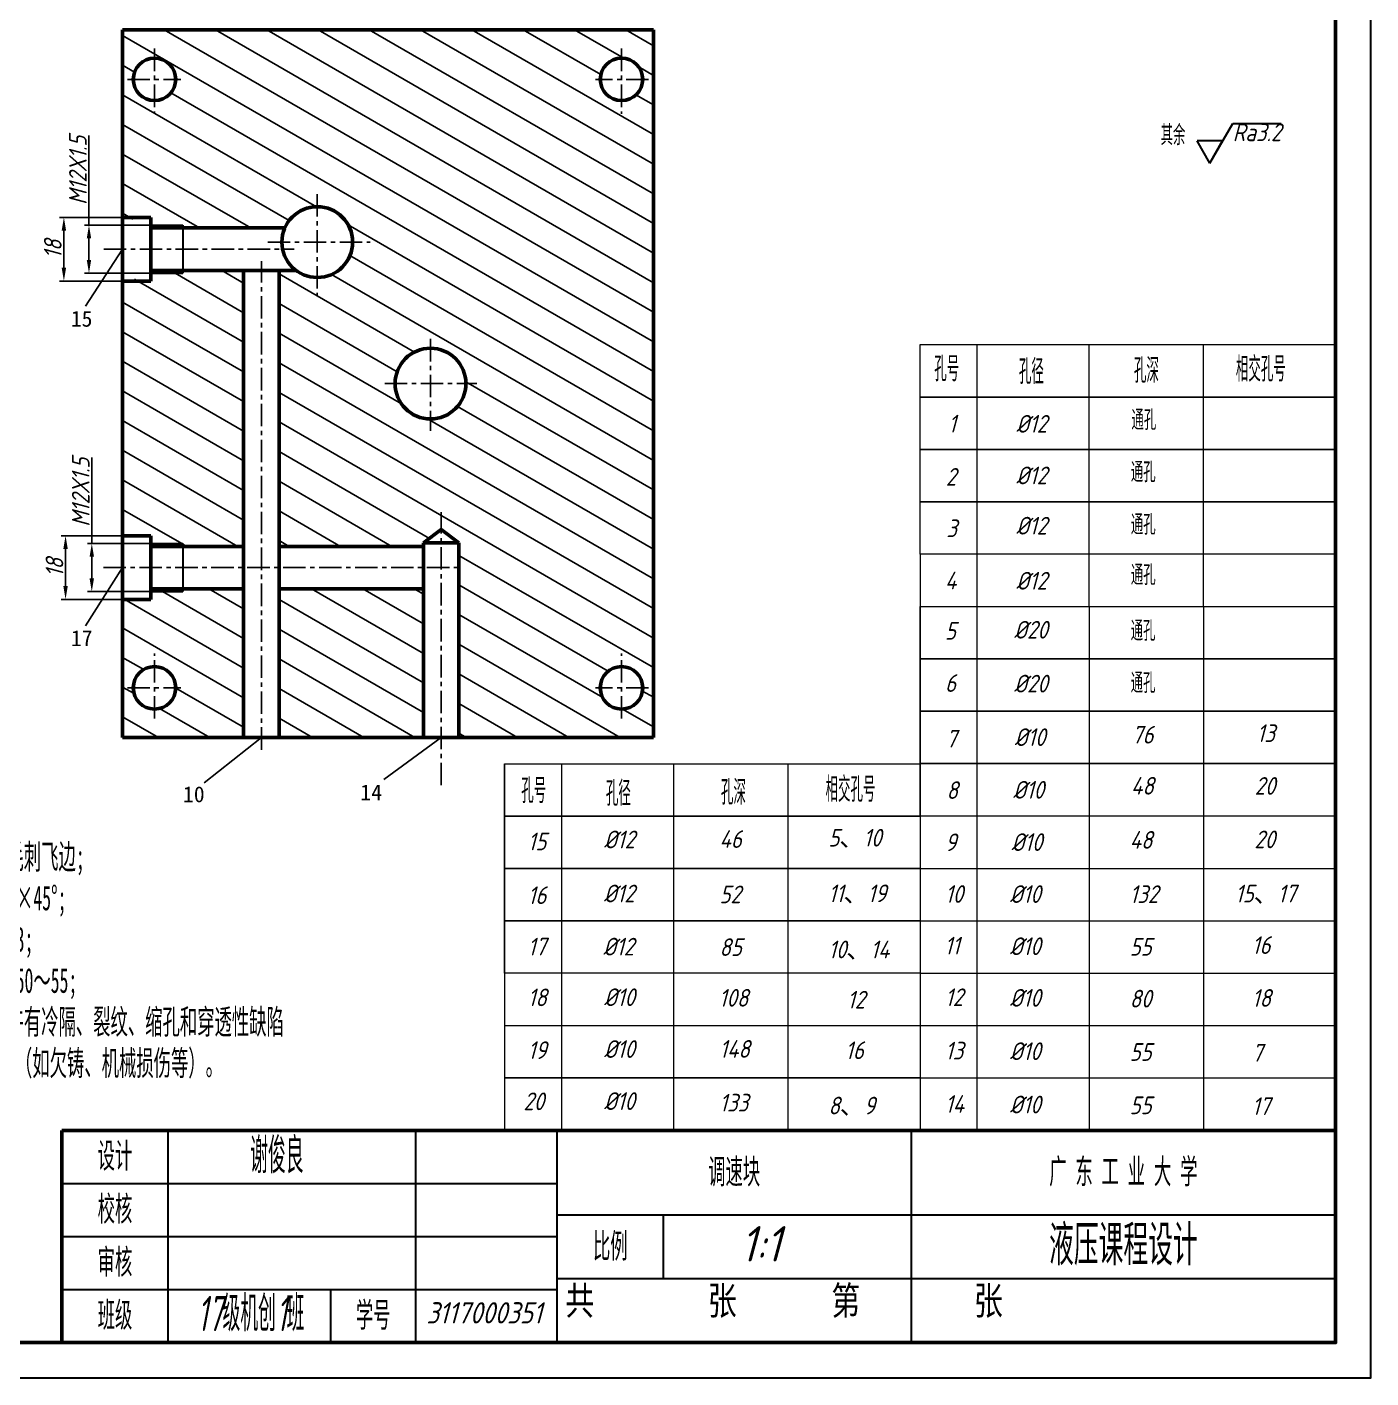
# Model space of a CAD drawing. Header units: millimetres. Extents: x 96 to 936, y 221 to 815.
# Drawn here: x 556.5 to 936.4, y 221.2 to 603.1 of the extents above; entities that cross this region are included whole.
import ezdxf

# ---------------------------------------------------------------- set-up
doc = ezdxf.new("R2010")
doc.units = ezdxf.units.MM
doc.header["$PDSIZE"] = -1
doc.linetypes.add('CENTER', pattern=[10.16, 6.35, -1.27, 1.27, -1.27])
for name, color, linetype in [('中心线', 1, 'CENTER'), ('图框', 7, 'Continuous'), ('标注', 7, 'Continuous')]:
    doc.layers.add(name, color=color, linetype=linetype)
for name, color, linetype, lineweight in [('文字', 255, 'Continuous', 50), ('标题栏', 7, 'Continuous', 20), ('粗实线', 7, 'Continuous', 50), ('细实线', 7, 'Continuous', 30)]:
    doc.layers.add(name, color=color, linetype=linetype, lineweight=lineweight)
doc.styles.add('SLDTEXTSTYLE1', font='TXT', dxfattribs={"width": 0.75, "bigfont": 'bigfont'})
doc.styles.add('字母数字', font='gbeitc.shx', dxfattribs={"height": 5, "bigfont": '@extfont2.shx'})
doc.styles.add('数字小', font='gbeitc.shx', dxfattribs={"height": 3, "bigfont": '@extfont2.shx'})
doc.styles.add('文字', font='hyswlongfangsong.ttf', dxfattribs={"width": 0.7, "height": 5})
doc.styles.add('文字 表格', font='hyswlongfangsong.ttf', dxfattribs={"width": 0.7, "height": 7})
doc.styles.add('文字大', font='hyswlongfangsong.ttf', dxfattribs={"width": 0.7, "height": 7})
doc.dimstyles.new('GB', dxfattribs={"dimtxt": 5, "dimasz": 3.75, "dimexe": 1.25, "dimexo": 0, "dimtad": 1, "dimdsep": 46, "dimtxsty": '字母数字', "dimcen": 2.5, "dimadec": 0, "dimazin": 0, "dimtp": 0.15, "dimtfac": 0.5, "dimtmove": 1, "dimatfit": 3, "dimfxl": 1, "dimarcsym": 0})

# ---------------------------------------------------------------- blocks, each defined once
blk = doc.blocks.new('*D61')
at = {"layer": 'Defpoints', "color": 0, "transparency": 16777216}
for p in [(583.58, 459.3), (567.44, 441.3), (583.58, 441.3)]:
    blk.add_point(p, dxfattribs=at)
at = {"layer": '标注', "color": 0, "lineweight": -2, "transparency": 16777216}
for p, q in [((583.58, 459.3), (566.19, 459.3)), ((567.44, 455.55), (567.44, 445.05)), ((583.58, 441.3), (566.19, 441.3))]:
    blk.add_line(p, q, dxfattribs=at)
at = {"layer": '标注', "color": 0, "transparency": 16777216}
for points in [[(566.81, 455.55), (568.06, 455.55), (567.44, 459.3)], [(566.81, 445.05), (568.06, 445.05), (567.44, 441.3)]]:
    blk.add_solid(points, dxfattribs=at)
at = {"layer": '标注', "color": 0, "transparency": 16777216, "insert": (564.31, 450.3), "char_height": 5, "attachment_point": 5, "rotation": 90, "style": '字母数字'}
blk.add_mtext('18', dxfattribs=at)
blk = doc.blocks.new('*D62')
at = {"layer": 'Defpoints', "color": 0, "transparency": 16777216}
for p in [(591.59, 457.1), (574.85, 443.5), (591.59, 443.5)]:
    blk.add_point(p, dxfattribs=at)
at = {"layer": '标注', "color": 0, "lineweight": -2, "transparency": 16777216}
for p, q in [((574.85, 481.45), (574.85, 457.1)), ((591.59, 457.1), (573.6, 457.1)), ((574.85, 453.35), (574.85, 447.25)), ((591.59, 443.5), (573.6, 443.5))]:
    blk.add_line(p, q, dxfattribs=at)
at = {"layer": '标注', "color": 0, "transparency": 16777216}
for points in [[(574.23, 453.35), (575.48, 453.35), (574.85, 457.1)], [(574.23, 447.25), (575.48, 447.25), (574.85, 443.5)]]:
    blk.add_solid(points, dxfattribs=at)
at = {"layer": '标注', "color": 0, "transparency": 16777216, "insert": (571.73, 471.61), "char_height": 5, "attachment_point": 5, "rotation": 90, "style": '字母数字'}
blk.add_mtext('M12X1.5', dxfattribs=at)
blk = doc.blocks.new('*D74')
at = {"layer": 'Defpoints', "color": 0, "transparency": 16777216}
for p in [(583.58, 549.3), (566.96, 531.3), (583.58, 531.3)]:
    blk.add_point(p, dxfattribs=at)
at = {"layer": '标注', "color": 0, "lineweight": -2, "transparency": 16777216}
for p, q in [((583.58, 549.3), (565.71, 549.3)), ((566.96, 545.55), (566.96, 535.05)), ((583.58, 531.3), (565.71, 531.3))]:
    blk.add_line(p, q, dxfattribs=at)
at = {"layer": '标注', "color": 0, "transparency": 16777216}
for points in [[(566.34, 545.55), (567.59, 545.55), (566.96, 549.3)], [(566.34, 535.05), (567.59, 535.05), (566.96, 531.3)]]:
    blk.add_solid(points, dxfattribs=at)
at = {"layer": '标注', "color": 0, "transparency": 16777216, "insert": (563.84, 540.3), "char_height": 5, "attachment_point": 5, "rotation": 90, "style": '字母数字'}
blk.add_mtext('18', dxfattribs=at)
blk = doc.blocks.new('*D75')
at = {"layer": 'Defpoints', "color": 0, "transparency": 16777216}
for p in [(591.59, 547.1), (574.06, 533.5), (591.59, 533.5)]:
    blk.add_point(p, dxfattribs=at)
at = {"layer": '标注', "color": 0, "lineweight": -2, "transparency": 16777216}
for p, q in [((574.06, 572.44), (574.06, 547.1)), ((591.59, 547.1), (572.81, 547.1)), ((574.06, 543.35), (574.06, 537.25)), ((591.59, 533.5), (572.81, 533.5))]:
    blk.add_line(p, q, dxfattribs=at)
at = {"layer": '标注', "color": 0, "transparency": 16777216}
for points in [[(573.43, 543.35), (574.68, 543.35), (574.06, 547.1)], [(573.43, 537.25), (574.68, 537.25), (574.06, 533.5)]]:
    blk.add_solid(points, dxfattribs=at)
at = {"layer": '标注', "color": 0, "transparency": 16777216, "insert": (570.93, 562.59), "char_height": 5, "attachment_point": 5, "rotation": 90, "style": '字母数字'}
blk.add_mtext('M12X1.5', dxfattribs=at)

msp = doc.modelspace()

# ---------------------------------------------------------------- hatches: boundary and pattern name
at = {"layer": '标注'}
h = msp.add_hatch(dxfattribs=at)
h.set_pattern_fill('实体填充', color=0, scale=58, angle=105)
h.set_pattern_definition([(150, (0, 0), (-3.625, -6.278684), [])])
h.paths.add_polyline_path([(416.182, 584.304), (407.682, 584.304), (407.682, 586.304), (406.882, 586.304), (406.882, 602.304), (386.182, 602.304), (386.182, 458.804), (394.182, 458.804), (394.182, 457.104), (403.191, 457.104), (403.189, 456.304), (416.182, 456.304)])
h.paths.add_polyline_path([(389.182, 588.304, -1), (401.182, 588.304, -1)], flags=16)
h.paths.add_polyline_path([(491.182, 538.204), (488.182, 538.204), (485.241, 543.204), (488.182, 548.204), (491.182, 548.204), (491.182, 584.304), (482.682, 584.304), (482.682, 586.304), (481.882, 586.304), (481.882, 602.304), (435.482, 602.304), (435.482, 586.304), (434.682, 586.304), (434.682, 584.304), (426.182, 584.304), (426.182, 456.304), (433.882, 456.304), (433.882, 457.304), (438.882, 460.106), (443.882, 457.304), (443.882, 402.304), (454.482, 402.304), (454.482, 457.304), (459.482, 460.106), (464.482, 457.304), (464.482, 454.404), (536.182, 454.404), (536.182, 471.004), (501.182, 471.004), (501.182, 469.304), (496.182, 466.305), (491.182, 469.304), (491.182, 471.004), (488.182, 471.004), (485.241, 476.004), (488.182, 481.004), (491.182, 481.004)])
h.paths.add_polyline_path([(431.182, 542.304, -1), (451.182, 542.304, -1)], flags=16)
h.paths.add_polyline_path([(463.182, 502.304, -1), (483.182, 502.304, -1)], flags=16)
h.paths.add_polyline_path([(536.182, 602.304), (510.482, 602.304), (510.482, 586.304), (509.682, 586.304), (509.682, 584.304), (501.182, 584.304), (501.182, 548.204), (536.182, 548.204)], flags=17)
h.paths.add_polyline_path([(521.182, 588.304, -1), (533.182, 588.304, -1)], flags=16)
h.paths.add_polyline_path([(536.182, 538.204), (501.182, 538.204), (501.182, 481.004), (536.182, 481.004)], flags=17)
h.paths.add_polyline_path([(536.182, 444.404), (464.482, 444.404), (464.482, 402.304), (536.182, 402.304)], flags=17)
h.paths.add_polyline_path([(521.182, 416.304, -1), (533.182, 416.304, -1)], flags=16)
h.paths.add_polyline_path([(433.882, 444.304), (403.189, 444.304), (403.191, 443.504), (394.182, 443.504), (394.182, 441.804), (386.182, 441.804), (386.182, 402.304), (433.882, 402.304)])
h.paths.add_polyline_path([(401.182, 416.304, -1), (389.182, 416.304, -1)], flags=16)
h.paths.add_polyline_path([(617.778, 534.304), (600.588, 534.304), (600.588, 533.504), (591.578, 533.504), (591.578, 531.804), (583.578, 531.804), (583.578, 458.804), (591.578, 458.804), (591.578, 457.104), (600.588, 457.104), (600.586, 456.304), (617.778, 456.304)], flags=17)
h.paths.add_polyline_path([(733.578, 602.304), (693.578, 602.304), (583.578, 602.304), (583.578, 548.804), (591.578, 548.804), (591.578, 547.104), (600.588, 547.104), (600.588, 546.304), (629.413, 546.304, -0.8128361), (648.578, 542.304, -0.618034), (632.578, 534.304), (627.778, 534.304), (627.778, 456.304), (668.578, 456.304), (668.578, 457.304), (673.578, 461.049), (678.578, 457.304), (678.578, 402.304), (733.578, 402.304), (733.578, 449.404)])
h.paths.add_polyline_path([(680.578, 502.304, -1), (660.578, 502.304, -1)], flags=16)
h.paths.add_polyline_path([(718.578, 588.304, -1), (730.578, 588.304, -1)], flags=16)
h.paths.add_polyline_path([(598.578, 588.304, -1), (586.578, 588.304, -1)], flags=16)
h.paths.add_polyline_path([(730.578, 416.304, -1), (718.578, 416.304, -1)], flags=16)
h.paths.add_polyline_path([(668.578, 444.304), (627.778, 444.304), (627.778, 402.304), (668.578, 402.304)], flags=17)
h.paths.add_polyline_path([(617.778, 444.304), (600.565, 444.304), (600.564, 443.504), (591.578, 443.504), (591.578, 441.804), (583.578, 441.804), (583.578, 402.304), (617.778, 402.304)], flags=17)
h.paths.add_polyline_path([(598.578, 416.304, -1), (586.578, 416.304, -1)], flags=16)

# ---------------------------------------------------------------- linework, layer by layer
at = {"color": 7, "linetype": 'Continuous', "lineweight": 15}
for p, q in [((583.578, 602.304), (583.578, 402.304)), ((583.578, 602.304), (583.578, 402.304)), ((733.578, 602.304), (583.578, 602.304)), ((733.578, 402.304), (733.578, 602.304)), ((583.578, 402.304), (733.578, 402.304))]:
    msp.add_line(p, q, dxfattribs=at)
at = {"layer": '中心线'}
for p, q in [((592.578, 596.995), (592.578, 578.556)), ((724.578, 596.995), (724.578, 578.556)), ((584.954, 588.304), (599.98, 588.304)), ((732.202, 588.304), (717.176, 588.304)), ((638.578, 555.866), (638.578, 527.234)), ((624.617, 542.304), (653.565, 542.304)), ((578.238, 540.304), (632.032, 540.304)), ((622.778, 398.791), (622.778, 536.916)), ((670.578, 514.948), (670.578, 488.917)), ((657.663, 502.304), (683.643, 502.304)), ((673.578, 388.791), (673.578, 465.988)), ((578.142, 450.304), (678.434, 450.304)), ((592.578, 407.613), (592.578, 426.052)), ((724.578, 407.613), (724.578, 426.052)), ((584.954, 416.304), (599.98, 416.304)), ((732.202, 416.304), (717.176, 416.304))]:
    msp.add_line(p, q, dxfattribs=at)
at = {"layer": '标注'}
for p, q in [((583.578, 540.304), (573.076, 524.165)), ((583.578, 450.304), (573.104, 433.857)), ((622.778, 402.304), (606.59, 389.409)), ((673.578, 402.304), (657.408, 390.376))]:
    msp.add_line(p, q, dxfattribs=at)
at = {"layer": '标题栏'}
for p, q in [((824.97, 513.318), (824.97, 439.273)), ((856.67, 513.318), (856.67, 439.273)), ((888.968, 513.318), (888.968, 439.273)), ((808.94, 454.082), (808.99, 439.303)), ((808.945, 439.273), (808.995, 424.494)), ((825.02, 439.303), (825.02, 365.258)), ((856.72, 439.303), (856.72, 365.258)), ((889.018, 439.303), (889.018, 365.258)), ((808.945, 424.464), (808.995, 291.213)), ((691.535, 394.846), (691.535, 320.801)), ((707.565, 394.846), (707.565, 291.213)), ((739.265, 394.846), (739.265, 291.213)), ((771.563, 394.846), (771.563, 291.213)), ((808.945, 380.037), (808.995, 365.258)), ((808.94, 365.228), (926.4, 365.228)), ((825.02, 365.258), (825.02, 291.213)), ((856.72, 365.258), (856.72, 291.213)), ((889.018, 365.258), (889.018, 291.213)), ((808.99, 350.449), (926.4, 350.449)), ((808.984, 335.64), (926.4, 335.64)), ((808.984, 320.831), (926.4, 320.831)), ((808.99, 306.022), (926.406, 306.022)), ((808.995, 306.022), (808.995, 291.213))]:
    msp.add_line(p, q, dxfattribs=at)
for points in [[(926.351, 498.509), (808.94, 498.509), (808.94, 513.318), (926.351, 513.318)], [(926.351, 483.7), (808.94, 483.7), (808.94, 498.509), (926.351, 498.509)], [(926.351, 468.891), (808.94, 468.891), (808.94, 483.7), (926.351, 483.7)], [(926.351, 454.082), (808.94, 454.082), (808.94, 468.891), (926.351, 468.891)], [(926.4, 424.494), (808.99, 424.494), (808.99, 439.303), (926.4, 439.303)], [(926.4, 409.685), (808.99, 409.685), (808.99, 424.494), (926.4, 424.494)], [(926.4, 394.876), (808.99, 394.876), (808.99, 409.685), (926.4, 409.685)], [(808.945, 380.037), (691.535, 380.037), (691.535, 394.846), (808.945, 394.846)], [(926.4, 380.067), (808.99, 380.067), (808.99, 394.876), (926.4, 394.876)], [(808.945, 365.228), (691.535, 365.228), (691.535, 380.037), (808.945, 380.037)], [(808.945, 350.419), (691.535, 350.419), (691.535, 365.228), (808.945, 365.228)], [(808.945, 335.61), (691.535, 335.61), (691.535, 350.419), (808.945, 350.419)], [(808.995, 306.022), (691.584, 306.022), (691.584, 320.831), (808.995, 320.831)], [(808.995, 291.213), (691.584, 291.213), (691.584, 306.022), (808.995, 306.022)]]:
    msp.add_lwpolyline(points, dxfattribs=at)
at = {"layer": '粗实线'}
for p, q in [((583.578, 602.304), (583.578, 402.304)), ((733.578, 602.304), (583.578, 602.304)), ((583.578, 602.304), (618.578, 602.304)), ((733.578, 602.304), (693.578, 602.304)), ((733.578, 402.304), (733.578, 602.304)), ((591.578, 549.304), (583.578, 549.304)), ((591.578, 549.304), (591.578, 531.304)), ((591.578, 546.304), (629.413, 546.304)), ((591.578, 531.304), (583.578, 531.304)), ((591.578, 534.304), (591.588, 533.504)), ((591.578, 534.304), (632.578, 534.304)), ((617.778, 402.304), (617.778, 534.304)), ((627.778, 402.304), (627.778, 534.304)), ((583.578, 402.304), (583.578, 530.304)), ((591.578, 459.304), (583.578, 459.304)), ((591.578, 459.304), (591.578, 441.304)), ((668.578, 457.304), (673.578, 461.049)), ((673.578, 461.049), (678.578, 457.304)), ((583.578, 450.304), (583.578, 456.304)), ((591.578, 456.304), (617.778, 456.304)), ((627.778, 456.304), (668.578, 456.304)), ((668.578, 402.304), (668.578, 457.304)), ((668.578, 457.304), (678.578, 457.304)), ((668.578, 456.304), (668.578, 444.304)), ((678.578, 457.304), (678.578, 402.304)), ((583.578, 402.304), (583.578, 450.304)), ((583.578, 402.304), (583.578, 450.304)), ((583.578, 402.304), (583.578, 450.304)), ((733.578, 402.304), (733.578, 449.404)), ((591.578, 444.304), (591.588, 443.504)), ((591.578, 444.304), (617.778, 444.304)), ((627.778, 444.304), (668.578, 444.304)), ((591.578, 441.304), (583.578, 441.304)), ((583.578, 402.304), (733.578, 402.304)), ((566.406, 231.213), (566.406, 291.213)), ((566.406, 291.213), (926.406, 291.213))]:
    msp.add_line(p, q, dxfattribs=at)
msp.add_lwpolyline([(146.406, 231.213), (926.406, 231.213), (926.406, 805.213), (146.406, 805.213)], close=True, dxfattribs=at)
for centre, radius in [((592.578, 588.304), 6), ((724.578, 588.304), 6), ((638.578, 542.304), 10), ((670.578, 502.304), 10), ((592.578, 416.304), 6), ((724.578, 416.304), 6)]:
    msp.add_circle(centre, radius, dxfattribs=at)
at = {"layer": '细实线'}
for p, q in [((890.871, 564.642), (897.331, 575.832)), ((897.331, 575.832), (910.971, 575.832)), ((894.479, 570.893), (887.262, 570.893)), ((890.871, 564.642), (887.262, 570.893)), ((890.871, 564.642), (894.479, 570.893)), ((591.588, 547.104), (600.588, 547.104)), ((600.588, 547.104), (600.588, 533.504)), ((591.588, 533.504), (600.588, 533.504)), ((591.588, 457.104), (600.588, 457.104)), ((600.588, 457.104), (600.564, 443.504)), ((591.588, 443.504), (600.588, 443.504)), ((596.406, 231.213), (596.406, 291.213)), ((666.406, 231.213), (666.406, 291.213)), ((706.406, 231.213), (706.406, 291.213)), ((806.406, 291.213), (806.406, 231.213)), ((566.406, 276.213), (706.406, 276.213)), ((926.406, 267.213), (706.406, 267.213)), ((736.406, 249.213), (736.406, 267.213)), ((926.406, 249.213), (706.406, 249.213)), ((566.406, 246.213), (706.406, 246.213)), ((642.406, 231.213), (642.406, 246.213))]:
    msp.add_line(p, q, dxfattribs=at)
at = {"layer": '细实线', "color": 0}
msp.add_line((566.406, 261.213), (706.406, 261.213), dxfattribs=at)
at = {"layer": '细实线'}
msp.add_lwpolyline([(96.398, 221.213), (936.398, 221.213), (936.398, 815.213), (96.398, 815.213)], close=True, dxfattribs=at)

# ---------------------------------------------------------------- texts
at = {"layer": '图框', "insert": (708.681, 247.093), "char_height": 10.5, "attachment_point": 1, "style": 'SLDTEXTSTYLE1'}
msp.add_mtext('{\\fSimSun|b0|i0|c134|p2;\\H0.7619x;共\\Ftxt,bigfont|c134;      \\fSimSun|b0|i0|c134|p2;张\\Ftxt,bigfont|c134;     \\fSimSun|b0|i0|c134|p2;第\\Ftxt,bigfont|c134;      \\fSimSun|b0|i0|c134|p2;张\\Ftxt,bigfont|c134;\\H1.3125x; }', dxfattribs=at)
at = {"layer": '文字', "color": 0, "attachment_point": 5}
for s, insert, char_height, width, style in [('设计', (581.406, 283.713), 7, 30, '文字'), ('调速块', (756.406, 279.213), 7, 100, '文字'), ('广 东 工 业 大 学', (866.406, 279.213), 7, 120, '文字'), ('校核', (581.406, 268.713), 7, 30, '文字'), ('{\\Fgbeitc,@extfont2|c134;1:1}', (763.88, 259.147), 10, 30, '字母数字'), ('液压课程设计', (866.418, 258.609), 10, 120, '文字'), ('比例', (721.406, 258.213), 7, 30, '文字'), ('审核', (581.406, 253.713), 7, 30, '文字'), ('班级', (581.406, 238.713), 7, 30, '文字'), ('学号', (654.406, 238.713), 7, 24, '文字'), ('311{\\Fgbeitc,@extfont2|c134;7}000{\\Fgbeitc,@extfont2|c134;351}', (685.749, 239.628), 6, 9.44114, '数字小')]:
    msp.add_mtext(s, dxfattribs=dict(at, insert=insert, char_height=char_height, width=width, style=style))
at = {"layer": '标注', "attachment_point": 1, "style": '文字'}
for s, insert, char_height, width in [('其余', (876.941, 575.246), 5, 13.39108), ('{\\Ftxt,gbcbig|c134;谢俊良}', (619.601, 289.076), 10, 41.67823), ('{\\Fgbeitc,@extfont2|c134;17\\Ftxt,gbcbig|c134;级机创\\Fgbeitc,@extfont2|c134;1\\Ftxt,gbcbig|c134;班}', (604.633, 244.431), 10, 47.61989)]:
    msp.add_mtext(s, dxfattribs=dict(at, insert=insert, char_height=char_height, width=width))
at = {"layer": '标注', "char_height": 4.5, "attachment_point": 1}
for s, insert in [('15', (568.916, 522.895)), ('17', (568.944, 432.587)), ('10', (600.629, 388.464)), ('14', (650.761, 389.004))]:
    msp.add_mtext_dynamic_manual_height_columns(s, width=9.52867, gutter_width=17.5, heights=[0], dxfattribs=dict(at, insert=insert))
at = {"layer": '标题栏', "attachment_point": 1}
for s, insert, char_height, width, style in [('{\\Ftxt,gbcbig|c134;孔号}', (812.967, 509.958), 7, 9.06201, '文字 表格'), ('{\\Ftxt,gbcbig|c134;孔径}', (836.888, 509.19), 7, 9.06201, '文字 表格'), ('{\\Ftxt,gbcbig|c134;孔深}', (869.399, 509.516), 7, 9.06201, '文字 表格'), ('{\\Ftxt,gbcbig|c134;相交孔号}', (898.209, 509.882), 7, 18.80835, '文字 表格'), ('1', (816.953, 493.489), 5, 6.95933, '字母数字'), ('{\\Fgbeitc,@extfont2|c134;%%C12}', (836.107, 493.436), 5, 6.4422, '字母数字'), ('通孔', (868.693, 494.721), 5, 15.47998, '文字'), ('2', (816.225, 478.441), 5, 6.95933, '字母数字'), ('{\\Fgbeitc,@extfont2|c134;%%C12}', (836.107, 478.844), 5, 6.4422, '字母数字'), ('通孔', (868.531, 479.971), 5, 15.47998, '文字'), ('3', (816.377, 463.902), 5, 6.95933, '字母数字'), ('{\\Fgbeitc,@extfont2|c134;%%C12}', (836.107, 464.641), 5, 6.4422, '字母数字'), ('通孔', (868.531, 465.134), 5, 15.47998, '文字'), ('通孔', (868.531, 450.904), 5, 15.47998, '文字'), ('4', (815.998, 449.152), 5, 6.95933, '字母数字'), ('{\\Fgbeitc,@extfont2|c134;%%C12}', (836.107, 449.076), 5, 6.4422, '字母数字'), ('通孔', (868.482, 435.136), 5, 15.47998, '文字'), ('{\\Fgbeitc,@extfont2|c134;5}', (815.971, 434.904), 5, 6.95933, '字母数字'), ('{\\Fgbeitc,@extfont2|c134;%%C20}', (835.507, 435.223), 5, 6.95933, '字母数字'), ('{\\Fgbeitc,@extfont2|c134;6}', (816.012, 420.152), 5, 6.95933, '字母数字'), ('通孔', (868.482, 420.395), 5, 15.47998, '文字'), ('{\\Fgbeitc,@extfont2|c134;%%C20}', (835.507, 419.995), 5, 6.95933, '字母数字'), ('{\\Fgbeitc,@extfont2|c134;%%C10}', (835.642, 404.864), 5, 6.95933, '字母数字'), ('{\\Fgbeitc,@extfont2|c134;76}', (868.837, 405.556), 5, 15.47998, '字母数字'), ('{\\Fgbeitc,@extfont2|c134;7}', (816.275, 404.425), 5, 6.95933, '字母数字'), ('{\\Ftxt,gbcbig|c134;孔号}', (696.238, 390.721), 7, 9.06201, '文字 表格'), ('{\\Ftxt,gbcbig|c134;孔径}', (720.158, 389.953), 7, 9.06201, '文字 表格'), ('{\\Ftxt,gbcbig|c134;孔深}', (752.67, 390.278), 7, 9.06201, '文字 表格'), ('{\\Ftxt,gbcbig|c134;相交孔号}', (782.231, 391.081), 7, 18.80835, '文字 表格'), ('{\\Fgbeitc,@extfont2|c134;8}', (816.426, 389.887), 5, 6.95933, '字母数字'), ('{\\Fgbeitc,@extfont2|c134;%%C10}', (835.224, 389.973), 5, 6.95933, '字母数字'), ('{\\Fgbeitc,@extfont2|c134;4}8', (868.581, 391.118), 5, 15.47998, '字母数字'), ('{\\Fgbeitc,@extfont2|c134;15}', (698.093, 375.38), 5, 6.95933, '字母数字'), ('{\\Fgbeitc,@extfont2|c134;%%C12}', (719.607, 375.934), 5, 6.95933, '字母数字'), ('{\\Fgbeitc,@extfont2|c134;46}', (752.26, 376.044), 5, 15.47998, '字母数字'), ('{\\Fgbeitc,@extfont2|c134;5\\fSimSun|b0|i0|c134|p2;、\\Fgbeitc,@extfont2|c134;10}', (783.044, 376.442), 5, 21.1065, '字母数字'), ('{\\Fgbeitc,@extfont2|c134;9}', (816.047, 375.136), 5, 6.95933, '字母数字'), ('{\\Fgbeitc,@extfont2|c134;%%C10}', (834.75, 375.189), 5, 6.95933, '字母数字'), ('{\\Fgbeitc,@extfont2|c134;48}', (868.196, 375.816), 5, 15.47998, '字母数字'), ('{\\Fgbeitc,@extfont2|c134;16}', (698.093, 360.184), 5, 6.95933, '字母数字'), ('{\\Fgbeitc,@extfont2|c134;%%C12}', (719.535, 360.661), 5, 6.95933, '字母数字'), ('{\\Fgbeitc,@extfont2|c134;52}', (752.26, 360.412), 5, 15.47998, '字母数字'), ('{\\Fgbeitc,@extfont2|c134;11\\fSimSun|b0|i0|c134|p2;、\\Fgbeitc,@extfont2|c134;19}', (783.044, 360.715), 5, 21.1065, '字母数字'), ('{\\Fgbeitc,@extfont2|c134;10}', (816.047, 360.526), 5, 6.95933, '字母数字'), ('{\\Fgbeitc,@extfont2|c134;%%C10}', (834.296, 360.497), 5, 6.95933, '字母数字'), ('{\\Fgbeitc,@extfont2|c134;132}', (868.196, 360.477), 5, 15.47998, '字母数字'), ('{\\Fgbeitc,@extfont2|c134;17}', (698.093, 345.651), 5, 6.95933, '字母数字'), ('{\\Fgbeitc,@extfont2|c134;%%C12}', (719.354, 345.645), 5, 6.95933, '字母数字'), ('{\\Fgbeitc,@extfont2|c134;85}', (752.26, 345.503), 5, 15.47998, '字母数字'), ('{\\Fgbeitc,@extfont2|c134;10\\fSimSun|b0|i0|c134|p2;、\\Fgbeitc,@extfont2|c134;14}', (783.044, 344.842), 5, 21.1065, '字母数字'), ('{\\Fgbeitc,@extfont2|c134;11}', (815.868, 345.93), 5, 6.95933, '字母数字'), ('{\\Fgbeitc,@extfont2|c134;%%C10}', (834.296, 345.759), 5, 6.95933, '字母数字'), ('{\\Fgbeitc,@extfont2|c134;55}', (868.196, 345.595), 5, 15.47998, '字母数字'), ('{\\Fgbeitc,@extfont2|c134;18}', (698.093, 331.303), 5, 6.95933, '字母数字'), ('{\\Fgbeitc,@extfont2|c134;%%C10}', (719.607, 331.349), 5, 6.95933, '字母数字'), ('{\\Fgbeitc,@extfont2|c134;108}', (752.109, 331.177), 5, 15.47998, '字母数字'), ('{\\Fgbeitc,@extfont2|c134;12}', (788.351, 330.653), 5, 21.1065, '字母数字'), ('{\\Fgbeitc,@extfont2|c134;12}', (816.047, 331.334), 5, 6.95933, '字母数字'), ('{\\Fgbeitc,@extfont2|c134;%%C10}', (834.296, 331.165), 5, 6.95933, '字母数字'), ('{\\Fgbeitc,@extfont2|c134;80}', (868.196, 330.942), 5, 15.47998, '字母数字'), ('{\\Fgbeitc,@extfont2|c134;19}', (698.093, 316.381), 5, 6.95933, '字母数字'), ('{\\Fgbeitc,@extfont2|c134;%%C10}', (719.607, 316.691), 5, 6.95933, '字母数字'), ('{\\Fgbeitc,@extfont2|c134;148}', (752.26, 316.731), 5, 15.47998, '字母数字'), ('{\\Fgbeitc,@extfont2|c134;16}', (787.814, 316.357), 5, 21.1065, '字母数字'), ('{\\Fgbeitc,@extfont2|c134;13}', (816.047, 316.254), 5, 6.95933, '字母数字'), ('{\\Fgbeitc,@extfont2|c134;%%C10}', (834.296, 316.084), 5, 6.95933, '字母数字'), ('{\\Fgbeitc,@extfont2|c134;55}', (868.196, 315.861), 5, 15.47998, '字母数字'), ('{\\Fgbeitc,@extfont2|c134;20}', (696.855, 301.913), 5, 6.95933, '字母数字'), ('{\\Fgbeitc,@extfont2|c134;%%C10}', (719.607, 301.978), 5, 6.95933, '字母数字'), ('{\\Fgbeitc,@extfont2|c134;133}', (752.26, 301.534), 5, 15.47998, '字母数字'), ('{\\Fgbeitc,@extfont2|c134;8\\fSimSun|b0|i0|c134|p2;、\\Fgbeitc,@extfont2|c134;9}', (783.044, 300.717), 5, 21.1065, '字母数字'), ('{\\Fgbeitc,@extfont2|c134;14}', (816.047, 301.178), 5, 6.95933, '字母数字'), ('{\\Fgbeitc,@extfont2|c134;%%C10}', (834.296, 301.009), 5, 6.95933, '字母数字'), ('{\\Fgbeitc,@extfont2|c134;55}', (868.196, 300.786), 5, 15.47998, '字母数字')]:
    msp.add_mtext(s, dxfattribs=dict(at, insert=insert, char_height=char_height, width=width, style=style))
at = {"layer": '标题栏', "char_height": 5, "attachment_point": 1, "style": '字母数字'}
for s, width, insert in [('{\\Fgbeitc,@extfont2|c134;13}', 14.84606, (904.117, 405.982)), ('{\\Fgbeitc,@extfont2|c134;20}', 30.73373, (903.523, 391.073)), ('{\\Fgbeitc,@extfont2|c134;20}', 30.73373, (903.447, 375.96)), ('{\\Fgbeitc,@extfont2|c134;15\\fSimSun|b0|i0|c134|p2;、\\Fgbeitc,@extfont2|c134;17}', 29.6265, (898.013, 360.637)), ('{\\Fgbeitc,@extfont2|c134;16}', 29.6265, (902.757, 346.076)), ('{\\Fgbeitc,@extfont2|c134;18}', 29.6265, (902.757, 331.136)), ('{\\Fgbeitc,@extfont2|c134;7}', 29.6265, (902.757, 315.644)), ('{\\Fgbeitc,@extfont2|c134;17}', 29.6265, (902.757, 300.569))]:
    msp.add_mtext_dynamic_manual_height_columns(s, width=width, gutter_width=35, heights=[0], dxfattribs=dict(at, insert=insert))
at = {"layer": '粗实线', "insert": (509.041, 383.762), "char_height": 7, "attachment_point": 1, "style": '文字大'}
msp.add_mtext_dynamic_manual_height_columns('技术要求:\\P1、锐角倒钝、去除毛刺飞边;\\P2、未注倒角均为0.2×45°;\\P3、未标圆角均为R0.3;\\P4、经调质处理，HRC50～55;\\P5、铸件表面上不允许有冷隔、裂纹、缩孔和穿透性缺陷\\P及严重的残缺类缺陷（如欠铸、机械损伤等）。', width=142.41397, gutter_width=15, heights=[0], dxfattribs=at)
at = {"layer": '细实线', "insert": (897.331, 575.832), "char_height": 5, "width": 11.00523, "attachment_point": 1, "style": '字母数字'}
msp.add_mtext('Ra3.2', dxfattribs=at)

# ---------------------------------------------------------------- dimensions: what is measured, and where the dimension line sits
at = {"layer": '标注'}
for base, p1, p2, picture, middle in [((574.057, 533.504), (591.588, 547.104), (591.588, 533.504), '*D75', (575.398, 562.594)), ((574.852, 443.504), (591.588, 457.104), (591.588, 443.504), '*D62', (574.899, 471.607))]:
    dim = msp.add_linear_dim(base=base, p1=p1, p2=p2, angle=90, text='M12X1.5', dimstyle='GB', dxfattribs=at)
    dim.commit()
    dim.dimension.update_dxf_attribs({"geometry": picture, "text_midpoint": middle, "dimtype": 160})
for base, p1, p2, picture, middle in [((566.961, 531.304), (583.578, 549.304), (583.578, 531.304), '*D74', (563.836, 540.304)), ((567.437, 441.304), (583.578, 459.304), (583.578, 441.304), '*D61', (564.312, 450.304))]:
    dim = msp.add_linear_dim(base=base, p1=p1, p2=p2, angle=90, dimstyle='GB', dxfattribs=at)
    dim.commit()
    dim.dimension.update_dxf_attribs({"geometry": picture, "text_midpoint": middle})

doc.saveas('drawing.dxf')
